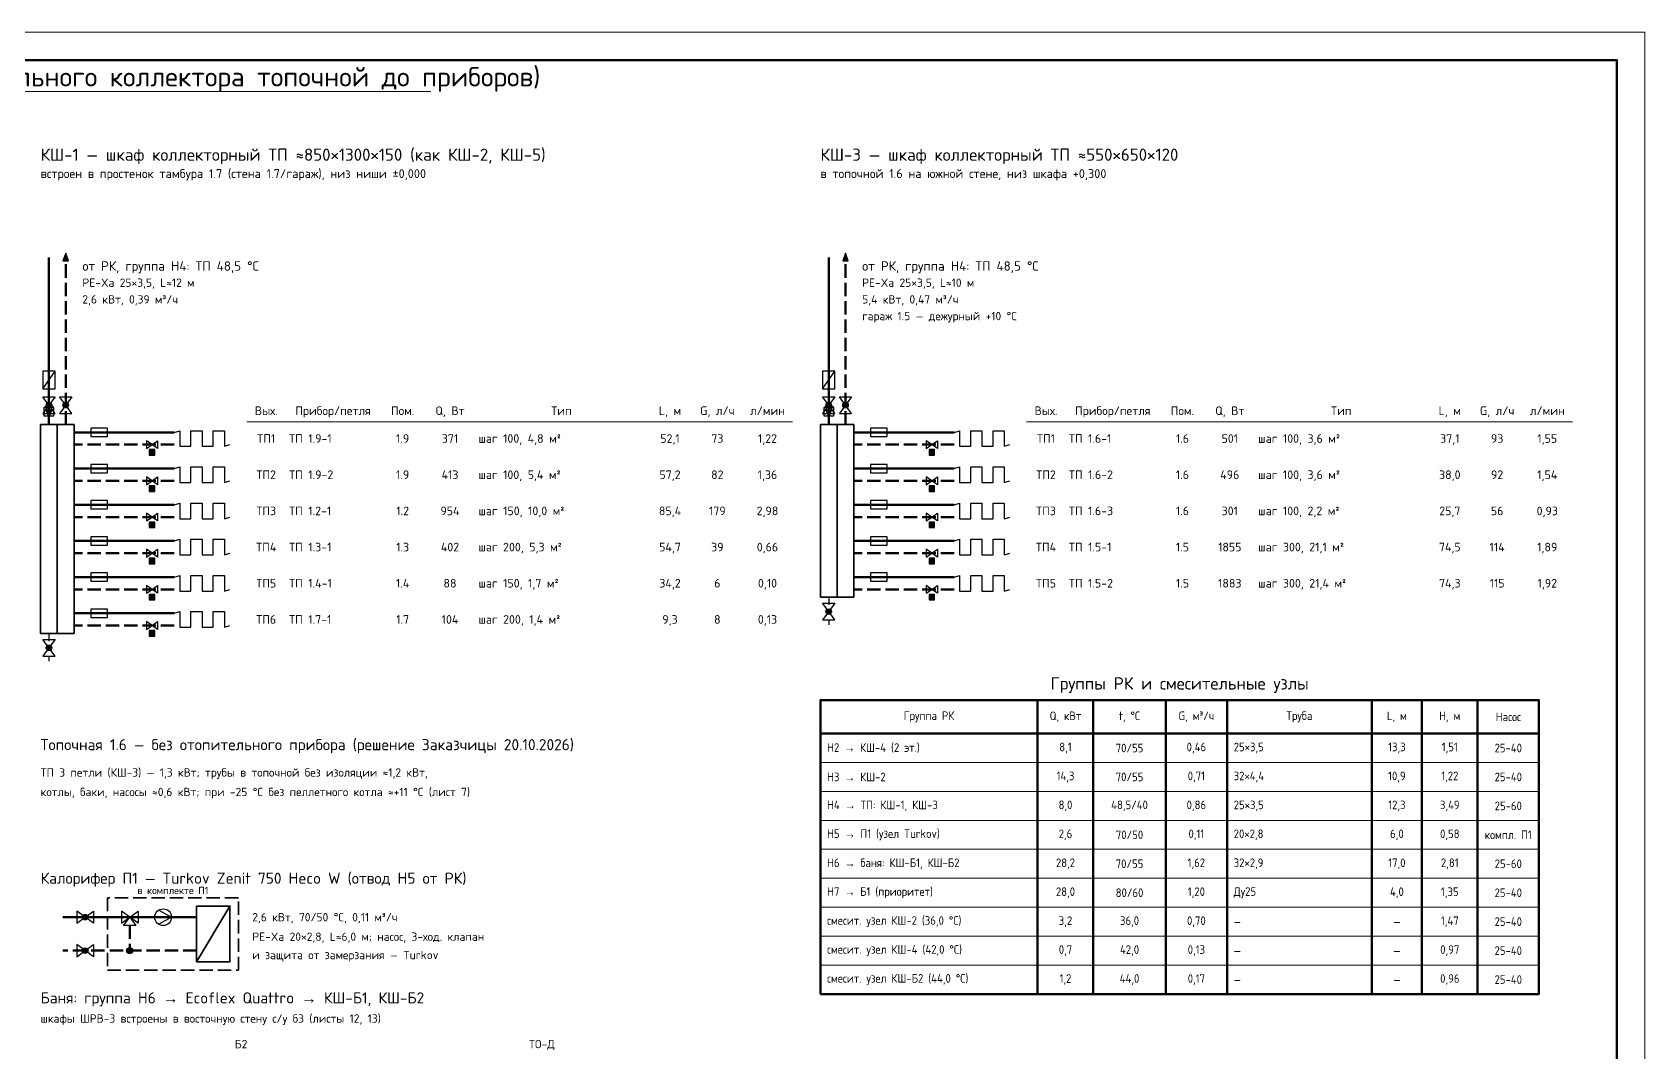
# Paper-space layout 'Лист' of a CAD drawing. Header units: millimetres. Extents: x 0 to 594, y 0 to 420.
# Drawn here: x 304.5 to 594, y 236.8 to 420 of the extents above; entities that cross this region are included whole.
import ezdxf
from ezdxf.enums import TextEntityAlignment as Align

# ---------------------------------------------------------------- set-up
doc = ezdxf.new("R2010")
doc.units = ezdxf.units.MM
doc.linetypes.add('ОВ_ШТРИХ', pattern=[330, 240, -90])
for name, color, linetype, lineweight in [('ОВ_арматура', 7, 'Continuous', 25), ('ОВ_оборуд', 7, 'Continuous', 35), ('ОВ_Т1', 1, 'Continuous', 50), ('ОВ_Т11', 6, 'Continuous', 35), ('ОВ_Т2', 5, 'Continuous', 50), ('ОВ_Т21', 4, 'Continuous', 35), ('ОВ_текст', 7, 'Continuous', 18), ('ОВ_ТП', 1, 'Continuous', 13), ('Рамка', 7, 'Continuous', 50), ('Таблицы', 7, 'Continuous', 18), ('Текст', 7, 'Continuous', 18), ('Тонкие', 8, 'Continuous', 13)]:
    doc.layers.add(name, color=color, linetype=linetype, lineweight=lineweight)
doc.styles.add('GOST', font='isocpeur.ttf', dxfattribs={"width": 0.9})

psp = doc.layouts.new('Лист')

# ---------------------------------------------------------------- hatches: boundary and pattern name
at = {"layer": 'ОВ_арматура'}
for points in [[(310.5, 380.3), (310.01, 378.9), (310.99, 378.9)], [(450.5, 380.3), (450.01, 378.9), (450.99, 378.9)], [(307.5, 350.7), (307.99, 352.1), (307.01, 352.1)], [(447.5, 350.7), (447.99, 352.1), (447.01, 352.1)], [(325.5, 344), (326.5, 344), (326.5, 345), (325.5, 345)], [(465.5, 344), (466.5, 344), (466.5, 345), (465.5, 345)], [(325.5, 337.5), (326.5, 337.5), (326.5, 338.5), (325.5, 338.5)], [(465.5, 337.5), (466.5, 337.5), (466.5, 338.5), (465.5, 338.5)], [(325.5, 331), (326.5, 331), (326.5, 332), (325.5, 332)], [(465.5, 331), (466.5, 331), (466.5, 332), (465.5, 332)], [(325.5, 324.5), (326.5, 324.5), (326.5, 325.5), (325.5, 325.5)], [(465.5, 324.5), (466.5, 324.5), (466.5, 325.5), (465.5, 325.5)], [(325.5, 318), (326.5, 318), (326.5, 319), (325.5, 319)], [(465.5, 318), (466.5, 318), (466.5, 319), (465.5, 319)], [(325.5, 311.5), (326.5, 311.5), (326.5, 312.5), (325.5, 312.5)]]:
    psp.add_hatch(color=7, dxfattribs=at).paths.add_polyline_path(points)
h = psp.add_hatch(color=7, dxfattribs=at)
edge = h.paths.add_edge_path()
edge.add_arc((307.5, 353), 0.5, 0, 360)
h = psp.add_hatch(color=7, dxfattribs=at)
edge = h.paths.add_edge_path()
edge.add_arc((310.5, 353), 0.5, 0, 360)
h = psp.add_hatch(color=7, dxfattribs=at)
edge = h.paths.add_edge_path()
edge.add_arc((447.5, 353), 0.5, 0, 360)
h = psp.add_hatch(color=7, dxfattribs=at)
edge = h.paths.add_edge_path()
edge.add_arc((450.5, 353), 0.5, 0, 360)
h = psp.add_hatch(color=7, dxfattribs=at)
edge = h.paths.add_edge_path()
edge.add_arc((447.5, 315.9), 0.5, 0, 360)
h = psp.add_hatch(color=7, dxfattribs=at)
edge = h.paths.add_edge_path()
edge.add_arc((307.5, 309.4), 0.5, 0, 360)
h = psp.add_hatch(color=7, dxfattribs=at)
edge = h.paths.add_edge_path()
edge.add_arc((314, 261), 0.5, 0, 360)
h = psp.add_hatch(color=7, dxfattribs=at)
edge = h.paths.add_edge_path()
edge.add_arc((314, 255), 0.5, 0, 360)
h = psp.add_hatch(color=7, dxfattribs=at)
edge = h.paths.add_edge_path()
edge.add_arc((322, 255), 0.55, 0, 360)

# ---------------------------------------------------------------- linework, layer by layer
for points in [[(310.5, 380.3), (310.01, 378.9), (310.99, 378.9)], [(450.5, 380.3), (450.01, 378.9), (450.99, 378.9)], [(306.4, 355.9), (308.6, 355.9), (308.6, 359.1), (306.4, 359.1)], [(446.4, 355.9), (448.6, 355.9), (448.6, 359.1), (446.4, 359.1)], [(307.5, 353), (306.4, 354.5), (308.6, 354.5)], [(310.5, 353), (309.4, 354.5), (311.6, 354.5)], [(447.5, 353), (446.4, 354.5), (448.6, 354.5)], [(450.5, 353), (449.4, 354.5), (451.6, 354.5)], [(307.5, 353), (306.4, 351.5), (308.6, 351.5)], [(306.6, 351.1), (308.4, 351.1), (308.4, 352.5), (306.6, 352.5)], [(307.5, 350.7), (307.99, 352.1), (307.01, 352.1)], [(310.5, 353), (309.4, 351.5), (311.6, 351.5)], [(447.5, 353), (446.4, 351.5), (448.6, 351.5)], [(446.6, 351.1), (448.4, 351.1), (448.4, 352.5), (446.6, 352.5)], [(447.5, 350.7), (447.99, 352.1), (447.01, 352.1)], [(450.5, 353), (449.4, 351.5), (451.6, 351.5)], [(315, 347.35), (318, 347.35), (318, 348.85), (315, 348.85)], [(455, 347.35), (458, 347.35), (458, 348.85), (455, 348.85)], [(326, 345.9), (325, 346.6), (325, 345.2)], [(325.5, 344), (326.5, 344), (326.5, 345), (325.5, 345)], [(326, 345.9), (327, 346.6), (327, 345.2)], [(466, 345.9), (465, 346.6), (465, 345.2)], [(465.5, 344), (466.5, 344), (466.5, 345), (465.5, 345)], [(466, 345.9), (467, 346.6), (467, 345.2)], [(315, 340.85), (318, 340.85), (318, 342.35), (315, 342.35)], [(455, 340.85), (458, 340.85), (458, 342.35), (455, 342.35)], [(326, 339.4), (325, 340.1), (325, 338.7)], [(326, 339.4), (327, 340.1), (327, 338.7)], [(466, 339.4), (465, 340.1), (465, 338.7)], [(466, 339.4), (467, 340.1), (467, 338.7)], [(315, 334.35), (318, 334.35), (318, 335.85), (315, 335.85)], [(325.5, 337.5), (326.5, 337.5), (326.5, 338.5), (325.5, 338.5)], [(455, 334.35), (458, 334.35), (458, 335.85), (455, 335.85)], [(465.5, 337.5), (466.5, 337.5), (466.5, 338.5), (465.5, 338.5)], [(326, 332.9), (325, 333.6), (325, 332.2)], [(326, 332.9), (327, 333.6), (327, 332.2)], [(466, 332.9), (465, 333.6), (465, 332.2)], [(466, 332.9), (467, 333.6), (467, 332.2)], [(325.5, 331), (326.5, 331), (326.5, 332), (325.5, 332)], [(465.5, 331), (466.5, 331), (466.5, 332), (465.5, 332)], [(315, 327.85), (318, 327.85), (318, 329.35), (315, 329.35)], [(455, 327.85), (458, 327.85), (458, 329.35), (455, 329.35)], [(326, 326.4), (325, 327.1), (325, 325.7)], [(325.5, 324.5), (326.5, 324.5), (326.5, 325.5), (325.5, 325.5)], [(326, 326.4), (327, 327.1), (327, 325.7)], [(466, 326.4), (465, 327.1), (465, 325.7)], [(465.5, 324.5), (466.5, 324.5), (466.5, 325.5), (465.5, 325.5)], [(466, 326.4), (467, 327.1), (467, 325.7)], [(315, 321.35), (318, 321.35), (318, 322.85), (315, 322.85)], [(455, 321.35), (458, 321.35), (458, 322.85), (455, 322.85)], [(326, 319.9), (325, 320.6), (325, 319.2)], [(325.5, 318), (326.5, 318), (326.5, 319), (325.5, 319)], [(326, 319.9), (327, 320.6), (327, 319.2)], [(466, 319.9), (465, 320.6), (465, 319.2)], [(465.5, 318), (466.5, 318), (466.5, 319), (465.5, 319)], [(466, 319.9), (467, 320.6), (467, 319.2)], [(315, 314.85), (318, 314.85), (318, 316.35), (315, 316.35)], [(447.5, 315.9), (446.4, 317.4), (448.6, 317.4)], [(447.5, 315.9), (446.4, 314.4), (448.6, 314.4)], [(326, 313.4), (325, 314.1), (325, 312.7)], [(326, 313.4), (327, 314.1), (327, 312.7)], [(307.5, 309.4), (306.4, 310.9), (308.6, 310.9)], [(325.5, 311.5), (326.5, 311.5), (326.5, 312.5), (325.5, 312.5)], [(307.5, 309.4), (306.4, 307.9), (308.6, 307.9)], [(314, 261), (312.5, 262.1), (312.5, 259.9)], [(314, 261), (315.5, 262.1), (315.5, 259.9)], [(322, 261), (320.5, 262.1), (320.5, 259.9)], [(322, 261), (323.1, 259.5), (320.9, 259.5)], [(322, 261), (323.5, 262.1), (323.5, 259.9)], [(314, 255), (312.5, 256.1), (312.5, 253.9)], [(314, 255), (315.5, 256.1), (315.5, 253.9)]]:
    psp.add_lwpolyline(points, close=True, dxfattribs=at)
for points in [[(306.4, 355.9), (308.6, 359.1)], [(446.4, 355.9), (448.6, 359.1)], [(306.6, 352.5), (307.5, 353.3)], [(308.4, 352.5), (307.5, 353.3)], [(446.6, 352.5), (447.5, 353.3)], [(448.4, 352.5), (447.5, 353.3)], [(307.5, 349.5), (307.5, 351.1)], [(447.5, 349.5), (447.5, 351.1)], [(447.5, 318.5), (447.5, 317.1)], [(447.5, 314.4), (447.5, 313.5)], [(307.5, 312), (307.5, 310.6)], [(307.5, 307.9), (307.5, 307)], [(327.25, 262.27), (329.5, 261), (327.25, 259.73)]]:
    psp.add_lwpolyline(points, dxfattribs=at)
for centre, radius in [((307.5, 353), 0.5), ((310.5, 353), 0.5), ((447.5, 353), 0.5), ((450.5, 353), 0.5), ((447.5, 315.9), 0.5), ((307.5, 309.4), 0.5), ((314, 261), 0.5), ((328, 261), 1.5), ((314, 255), 0.5), ((322, 255), 0.55)]:
    psp.add_circle(centre, radius, dxfattribs=at)
at = {"layer": 'ОВ_оборуд', "linetype": 'ОВ_ШТРИХ', "ltscale": 0.01}
psp.add_lwpolyline([(318, 251.5), (341.5, 251.5), (341.5, 264.5), (318, 264.5)], close=True, dxfattribs=at)
at = {"layer": 'ОВ_оборуд'}
psp.add_lwpolyline([(334, 253), (340, 253), (340, 263), (334, 263)], close=True, dxfattribs=at)
psp.add_lwpolyline([(334, 253), (340, 263)], dxfattribs=at)
at = {"layer": 'ОВ_Т1', "lineweight": 50}
psp.add_lwpolyline([(310, 261), (334, 261)], dxfattribs=at)
at = {"layer": 'ОВ_Т11', "lineweight": 50}
for points in [[(307.5, 349.5), (307.5, 379.5)], [(447.5, 349.5), (447.5, 379.5)], [(312, 348.1), (330, 348.1)], [(452, 348.1), (470, 348.1)], [(312, 341.6), (330, 341.6)], [(452, 341.6), (470, 341.6)], [(312, 335.1), (330, 335.1)], [(452, 335.1), (470, 335.1)], [(312, 328.6), (330, 328.6)], [(452, 328.6), (470, 328.6)], [(312, 322.1), (330, 322.1)], [(452, 322.1), (470, 322.1)], [(312, 315.6), (330, 315.6)]]:
    psp.add_lwpolyline(points, dxfattribs=at)
at = {"layer": 'ОВ_Т11', "lineweight": 35}
for points in [[(306, 312), (309, 312), (309, 349.5), (306, 349.5)], [(446, 318.5), (449, 318.5), (449, 349.5), (446, 349.5)]]:
    psp.add_lwpolyline(points, close=True, dxfattribs=at)
at = {"layer": 'ОВ_Т2', "linetype": 'ОВ_ШТРИХ', "lineweight": 50, "ltscale": 0.01}
for points in [[(322, 259.5), (322, 255)], [(334, 255), (310, 255)]]:
    psp.add_lwpolyline(points, dxfattribs=at)
at = {"layer": 'ОВ_Т21', "linetype": 'ОВ_ШТРИХ', "lineweight": 50, "ltscale": 0.01}
for points in [[(310.5, 349.5), (310.5, 379.5)], [(450.5, 349.5), (450.5, 379.5)], [(330, 345.9), (312, 345.9)], [(470, 345.9), (452, 345.9)], [(330, 339.4), (312, 339.4)], [(470, 339.4), (452, 339.4)], [(330, 332.9), (312, 332.9)], [(470, 332.9), (452, 332.9)], [(330, 326.4), (312, 326.4)], [(470, 326.4), (452, 326.4)], [(330, 319.9), (312, 319.9)], [(470, 319.9), (452, 319.9)], [(330, 313.4), (312, 313.4)]]:
    psp.add_lwpolyline(points, dxfattribs=at)
at = {"layer": 'ОВ_Т21', "lineweight": 35}
for points in [[(309, 312), (312, 312), (312, 349.5), (309, 349.5)], [(449, 318.5), (452, 318.5), (452, 349.5), (449, 349.5)]]:
    psp.add_lwpolyline(points, close=True, dxfattribs=at)
at = {"layer": 'ОВ_текст'}
for points in [[(343, 350), (441, 350)], [(483, 350), (581, 350)]]:
    psp.add_lwpolyline(points, dxfattribs=at)
at = {"layer": 'ОВ_ТП', "lineweight": 25}
for points in [[(330, 348.1), (331, 348.4), (331, 345.6), (333, 345.6), (333, 348.4), (335, 348.4), (335, 345.6), (337, 345.6), (337, 348.4), (339, 348.4), (339, 345.6), (340, 345.9)], [(470, 348.1), (471, 348.4), (471, 345.6), (473, 345.6), (473, 348.4), (475, 348.4), (475, 345.6), (477, 345.6), (477, 348.4), (479, 348.4), (479, 345.6), (480, 345.9)], [(330, 341.6), (331, 341.9), (331, 339.1), (333, 339.1), (333, 341.9), (335, 341.9), (335, 339.1), (337, 339.1), (337, 341.9), (339, 341.9), (339, 339.1), (340, 339.4)], [(470, 341.6), (471, 341.9), (471, 339.1), (473, 339.1), (473, 341.9), (475, 341.9), (475, 339.1), (477, 339.1), (477, 341.9), (479, 341.9), (479, 339.1), (480, 339.4)], [(330, 335.1), (331, 335.4), (331, 332.6), (333, 332.6), (333, 335.4), (335, 335.4), (335, 332.6), (337, 332.6), (337, 335.4), (339, 335.4), (339, 332.6), (340, 332.9)], [(470, 335.1), (471, 335.4), (471, 332.6), (473, 332.6), (473, 335.4), (475, 335.4), (475, 332.6), (477, 332.6), (477, 335.4), (479, 335.4), (479, 332.6), (480, 332.9)], [(330, 328.6), (331, 328.9), (331, 326.1), (333, 326.1), (333, 328.9), (335, 328.9), (335, 326.1), (337, 326.1), (337, 328.9), (339, 328.9), (339, 326.1), (340, 326.4)], [(470, 328.6), (471, 328.9), (471, 326.1), (473, 326.1), (473, 328.9), (475, 328.9), (475, 326.1), (477, 326.1), (477, 328.9), (479, 328.9), (479, 326.1), (480, 326.4)], [(330, 322.1), (331, 322.4), (331, 319.6), (333, 319.6), (333, 322.4), (335, 322.4), (335, 319.6), (337, 319.6), (337, 322.4), (339, 322.4), (339, 319.6), (340, 319.9)], [(470, 322.1), (471, 322.4), (471, 319.6), (473, 319.6), (473, 322.4), (475, 322.4), (475, 319.6), (477, 319.6), (477, 322.4), (479, 322.4), (479, 319.6), (480, 319.9)], [(330, 315.6), (331, 315.9), (331, 313.1), (333, 313.1), (333, 315.9), (335, 315.9), (335, 313.1), (337, 313.1), (337, 315.9), (339, 315.9), (339, 313.1), (340, 313.4)]]:
    psp.add_lwpolyline(points, dxfattribs=at)
at = {"layer": 'Рамка', "lineweight": 50}
psp.add_lwpolyline([(20, 5), (589, 5), (589, 415), (20, 415)], close=True, dxfattribs=at)
at = {"layer": 'Таблицы', "lineweight": 18}
for p, q in [((223.96, 409.38), (376.04, 409.38)), ((446, 288.8), (575, 288.8)), ((446, 283.6), (575, 283.6)), ((446, 278.4), (575, 278.4)), ((446, 273.2), (575, 273.2)), ((446, 268), (575, 268)), ((446, 262.8), (575, 262.8)), ((446, 257.6), (575, 257.6)), ((446, 252.4), (575, 252.4)), ((446, 247.2), (575, 247.2))]:
    psp.add_line(p, q, dxfattribs=at)
at = {"layer": 'Таблицы', "lineweight": 50}
for p, q in [((485, 300), (485, 247.2)), ((495, 300), (495, 247.2)), ((508, 300), (508, 247.2)), ((519, 300), (519, 247.2)), ((545, 300), (545, 247.2)), ((554, 300), (554, 247.2)), ((564, 300), (564, 247.2)), ((446, 294), (575, 294))]:
    psp.add_line(p, q, dxfattribs=at)
psp.add_lwpolyline([(446, 247.2), (575, 247.2), (575, 300), (446, 300)], close=True, dxfattribs=at)
at = {"layer": 'Тонкие'}
psp.add_lwpolyline([(0, 0), (594, 0), (594, 420), (0, 420)], close=True, dxfattribs=at)

# ---------------------------------------------------------------- texts
at = {"layer": 'ОВ_текст', "style": 'GOST'}
for s, height, p in [('КШ-1 — шкаф коллекторный ТП ≈850×1300×150 (как КШ-2, КШ-5)', 2.2, (306, 398)), ('КШ-3 — шкаф коллекторный ТП ≈550×650×120', 2.2, (446, 398)), ('встроен в простенок тамбура 1.7 (стена 1.7/гараж), низ ниши ±0,000', 1.6, (306, 394.6)), ('в топочной 1.6 на южной стене, низ шкафа +0,300', 1.6, (446, 394.6)), ('от РК, группа Н4: ТП 48,5 °С', 1.7, (313.5, 378)), ('от РК, группа Н4: ТП 48,5 °С', 1.7, (453.5, 378)), ('PE-Xa 25×3,5, L≈12 м', 1.5, (313.5, 375)), ('PE-Xa 25×3,5, L≈10 м', 1.5, (453.5, 375)), ('2,6 кВт, 0,39 м³/ч', 1.5, (313.5, 372)), ('5,4 кВт, 0,47 м³/ч', 1.5, (453.5, 372)), ('гараж 1.5 — дежурный +10 °С', 1.5, (453.5, 369)), ('ТП 1.9-1', 1.55, (350.6, 347)), ('шаг 100, 4,8 м²', 1.55, (384.6, 347)), ('ТП 1.6-1', 1.55, (490.6, 347)), ('шаг 100, 3,6 м²', 1.55, (524.6, 347)), ('ТП 1.9-2', 1.55, (350.6, 340.5)), ('шаг 100, 5,4 м²', 1.55, (384.6, 340.5)), ('ТП 1.6-2', 1.55, (490.6, 340.5)), ('шаг 100, 3,6 м²', 1.55, (524.6, 340.5)), ('ТП 1.2-1', 1.55, (350.6, 334)), ('шаг 150, 10,0 м²', 1.55, (384.6, 334)), ('ТП 1.6-3', 1.55, (490.6, 334)), ('шаг 100, 2,2 м²', 1.55, (524.6, 334)), ('ТП 1.3-1', 1.55, (350.6, 327.5)), ('шаг 200, 5,3 м²', 1.55, (384.6, 327.5)), ('ТП 1.5-1', 1.55, (490.6, 327.5)), ('шаг 300, 21,1 м²', 1.55, (524.6, 327.5)), ('ТП 1.4-1', 1.55, (350.6, 321)), ('шаг 150, 1,7 м²', 1.55, (384.6, 321)), ('ТП 1.5-2', 1.55, (490.6, 321)), ('шаг 300, 21,4 м²', 1.55, (524.6, 321)), ('ТП 1.7-1', 1.55, (350.6, 314.5)), ('шаг 200, 1,4 м²', 1.55, (384.6, 314.5)), ('Топочная 1.6 — без отопительного прибора (решение Заказчицы 20.10.2026)', 2, (306, 292)), ('ТП 3 петли (КШ-3) — 1,3 кВт; трубы в топочной без изоляции ≈1,2 кВт,', 1.5, (306, 287)), ('котлы, баки, насосы ≈0,6 кВт; при -25 °С без пеллетного котла ≈+11 °С (лист 7)', 1.5, (306, 283.5)), ('Калорифер П1 — Turkov Zenit 750 Heco W (отвод Н5 от РК)', 2, (306, 268)), ('2,6 кВт, 70/50 °С, 0,11 м³/ч', 1.5, (344, 261)), ('PE-Xa 20×2,8, L≈6,0 м; насос, 3-ход. клапан', 1.5, (344, 257.5)), ('и защита от замерзания — Turkov', 1.5, (344, 254.2)), ('Баня: группа Н6 → Ecoflex Quattro → КШ-Б1, КШ-Б2', 2, (306, 246.5)), ('шкафы ШРВ-3 встроены в восточную стену с/у б3 (листы 12, 13)', 1.5, (306, 242.8))]:
    psp.add_text(s, height=height, dxfattribs=at).set_placement(p, align=Align.MIDDLE_LEFT)
for s, height, p in [('Вых.', 1.55, (346.5, 352)), ('Прибор/петля', 1.55, (358.5, 352)), ('Пом.', 1.55, (371, 352)), ('Q, Вт', 1.55, (379.5, 352)), ('Тип', 1.55, (399.5, 352)), ('L, м', 1.55, (419, 352)), ('G, л/ч', 1.55, (427.5, 352)), ('л/мин', 1.55, (436.5, 352)), ('Вых.', 1.55, (486.5, 352)), ('Прибор/петля', 1.55, (498.5, 352)), ('Пом.', 1.55, (511, 352)), ('Q, Вт', 1.55, (519.5, 352)), ('Тип', 1.55, (539.5, 352)), ('L, м', 1.55, (559, 352)), ('G, л/ч', 1.55, (567.5, 352)), ('л/мин', 1.55, (576.5, 352)), ('ТП1', 1.55, (346.5, 347)), ('1.9', 1.55, (371, 347)), ('371', 1.55, (379.5, 347)), ('52,1', 1.55, (419, 347)), ('73', 1.55, (427.5, 347)), ('1,22', 1.55, (436.5, 347)), ('ТП1', 1.55, (486.5, 347)), ('1.6', 1.55, (511, 347)), ('501', 1.55, (519.5, 347)), ('37,1', 1.55, (559, 347)), ('93', 1.55, (567.5, 347)), ('1,55', 1.55, (576.5, 347)), ('ТП2', 1.55, (346.5, 340.5)), ('1.9', 1.55, (371, 340.5)), ('413', 1.55, (379.5, 340.5)), ('57,2', 1.55, (419, 340.5)), ('82', 1.55, (427.5, 340.5)), ('1,36', 1.55, (436.5, 340.5)), ('ТП2', 1.55, (486.5, 340.5)), ('1.6', 1.55, (511, 340.5)), ('496', 1.55, (519.5, 340.5)), ('38,0', 1.55, (559, 340.5)), ('92', 1.55, (567.5, 340.5)), ('1,54', 1.55, (576.5, 340.5)), ('ТП3', 1.55, (346.5, 334)), ('1.2', 1.55, (371, 334)), ('954', 1.55, (379.5, 334)), ('85,4', 1.55, (419, 334)), ('179', 1.55, (427.5, 334)), ('2,98', 1.55, (436.5, 334)), ('ТП3', 1.55, (486.5, 334)), ('1.6', 1.55, (511, 334)), ('301', 1.55, (519.5, 334)), ('25,7', 1.55, (559, 334)), ('56', 1.55, (567.5, 334)), ('0,93', 1.55, (576.5, 334)), ('ТП4', 1.55, (346.5, 327.5)), ('1.3', 1.55, (371, 327.5)), ('402', 1.55, (379.5, 327.5)), ('54,7', 1.55, (419, 327.5)), ('39', 1.55, (427.5, 327.5)), ('0,66', 1.55, (436.5, 327.5)), ('ТП4', 1.55, (486.5, 327.5)), ('1.5', 1.55, (511, 327.5)), ('1855', 1.55, (519.5, 327.5)), ('74,5', 1.55, (559, 327.5)), ('114', 1.55, (567.5, 327.5)), ('1,89', 1.55, (576.5, 327.5)), ('ТП5', 1.55, (346.5, 321)), ('1.4', 1.55, (371, 321)), ('88', 1.55, (379.5, 321)), ('34,2', 1.55, (419, 321)), ('6', 1.55, (427.5, 321)), ('0,10', 1.55, (436.5, 321)), ('ТП5', 1.55, (486.5, 321)), ('1.5', 1.55, (511, 321)), ('1883', 1.55, (519.5, 321)), ('74,3', 1.55, (559, 321)), ('115', 1.55, (567.5, 321)), ('1,92', 1.55, (576.5, 321)), ('ТП6', 1.55, (346.5, 314.5)), ('1.7', 1.55, (371, 314.5)), ('104', 1.55, (379.5, 314.5)), ('9,3', 1.55, (419, 314.5)), ('8', 1.55, (427.5, 314.5)), ('0,13', 1.55, (436.5, 314.5)), ('Группы РК и смесительные узлы', 2.2, (510.5, 303)), ('в комплекте П1', 1.3, (329.75, 265.8)), ('Б2', 1.5, (342, 238.2)), ('ТО-Д', 1.5, (396, 238.2))]:
    psp.add_text(s, height=height, dxfattribs=at).set_placement(p, align=Align.MIDDLE_CENTER)
at = {"layer": 'Текст', "style": 'GOST'}
psp.add_text('Схема системы отопления (от распределительного коллектора топочной до приборов)', height=3.5, dxfattribs=at).set_placement((300, 412), align=Align.MIDDLE_CENTER)
at = {"layer": 'Текст', "char_height": 1.55, "style": 'GOST'}
for s, insert, width, attachment_point in [('Группа РК', (465.5, 297), 37, 5), ('Q, кВт', (490, 297), 8, 5), ('t, °С', (501.5, 297), 11, 5), ('G, м³/ч', (513.5, 297), 9, 5), ('Труба', (532, 297), 24, 5), ('L, м', (549.5, 297), 7, 5), ('H, м', (559, 297), 8, 5), ('Насос', (569.5, 297), 9, 5), ('Н2 → КШ-4 (2 эт.)', (447.2, 291.4), 36.6, 4), ('8,1', (490, 291.4), 8, 5), ('70/55', (501.5, 291.4), 11, 5), ('0,46', (513.5, 291.4), 9, 5), ('25×3,5', (520.2, 291.4), 23.6, 4), ('13,3', (549.5, 291.4), 7, 5), ('1,51', (559, 291.4), 8, 5), ('25-40', (569.5, 291.4), 9, 5), ('Н3 → КШ-2', (447.2, 286.2), 36.6, 4), ('14,3', (490, 286.2), 8, 5), ('70/55', (501.5, 286.2), 11, 5), ('0,71', (513.5, 286.2), 9, 5), ('32×4,4', (520.2, 286.2), 23.6, 4), ('10,9', (549.5, 286.2), 7, 5), ('1,22', (559, 286.2), 8, 5), ('25-40', (569.5, 286.2), 9, 5), ('Н4 → ТП: КШ-1, КШ-3', (447.2, 281), 36.6, 4), ('8,0', (490, 281), 8, 5), ('48,5/40', (501.5, 281), 11, 5), ('0,86', (513.5, 281), 9, 5), ('25×3,5', (520.2, 281), 23.6, 4), ('12,3', (549.5, 281), 7, 5), ('3,49', (559, 281), 8, 5), ('25-60', (569.5, 281), 9, 5), ('Н5 → П1 (узел Turkov)', (447.2, 275.8), 36.6, 4), ('2,6', (490, 275.8), 8, 5), ('70/50', (501.5, 275.8), 11, 5), ('0,11', (513.5, 275.8), 9, 5), ('20×2,8', (520.2, 275.8), 23.6, 4), ('6,0', (549.5, 275.8), 7, 5), ('0,58', (559, 275.8), 8, 5), ('компл. П1', (569.5, 275.8), 9, 5), ('Н6 → баня: КШ-Б1, КШ-Б2', (447.2, 270.6), 36.6, 4), ('28,2', (490, 270.6), 8, 5), ('70/55', (501.5, 270.6), 11, 5), ('1,62', (513.5, 270.6), 9, 5), ('32×2,9', (520.2, 270.6), 23.6, 4), ('17,0', (549.5, 270.6), 7, 5), ('2,81', (559, 270.6), 8, 5), ('25-60', (569.5, 270.6), 9, 5), ('Н7 → Б1 (приоритет)', (447.2, 265.4), 36.6, 4), ('28,0', (490, 265.4), 8, 5), ('1,20', (513.5, 265.4), 9, 5), ('Ду25', (520.2, 265.4), 23.6, 4), ('4,0', (549.5, 265.4), 7, 5), ('1,35', (559, 265.4), 8, 5), ('80/60', (501.5, 265.4), 11, 5), ('25-40', (569.5, 265.4), 9, 5), ('смесит. узел КШ-2 (36,0 °С)', (447.2, 260.2), 36.6, 4), ('3,2', (490, 260.2), 8, 5), ('36,0', (501.5, 260.2), 11, 5), ('0,70', (513.5, 260.2), 9, 5), ('1,47', (559, 260.2), 8, 5), ('25-40', (569.5, 260.2), 9, 5), ('—', (520.2, 260.2), 23.6, 4), ('—', (549.5, 260.2), 7, 5), ('смесит. узел КШ-4 (42,0 °С)', (447.2, 255), 36.6, 4), ('0,7', (490, 255), 8, 5), ('42,0', (501.5, 255), 11, 5), ('0,13', (513.5, 255), 9, 5), ('—', (520.2, 255), 23.6, 4), ('—', (549.5, 255), 7, 5), ('0,97', (559, 255), 8, 5), ('25-40', (569.5, 255), 9, 5), ('смесит. узел КШ-Б2 (44,0 °С)', (447.2, 249.8), 36.6, 4), ('1,2', (490, 249.8), 8, 5), ('44,0', (501.5, 249.8), 11, 5), ('0,17', (513.5, 249.8), 9, 5), ('—', (520.2, 249.8), 23.6, 4), ('—', (549.5, 249.8), 7, 5), ('0,96', (559, 249.8), 8, 5), ('25-40', (569.5, 249.8), 9, 5)]:
    psp.add_mtext(s, dxfattribs=dict(at, insert=insert, width=width, attachment_point=attachment_point))

doc.saveas('drawing.dxf')
